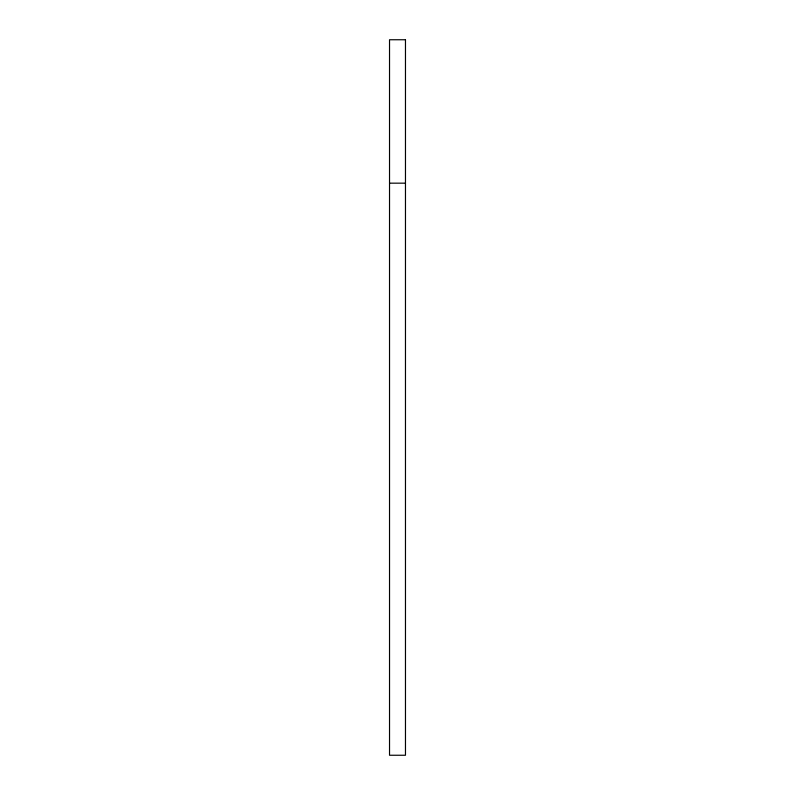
<?xml version="1.0" encoding="UTF-8"?>
<svg xmlns="http://www.w3.org/2000/svg" width="795" height="795" viewBox="0 0 795 795"><rect width="100%" height="100%" fill="white"/><g stroke="black" fill="none" stroke-linecap="round" stroke-linejoin="round"><path stroke-width="1.19" d="M389.53 183.168L405.47 183.168M405.47 39.75L389.53 39.75L389.53 755.25L405.47 755.25L405.47 39.75"/></g></svg>
